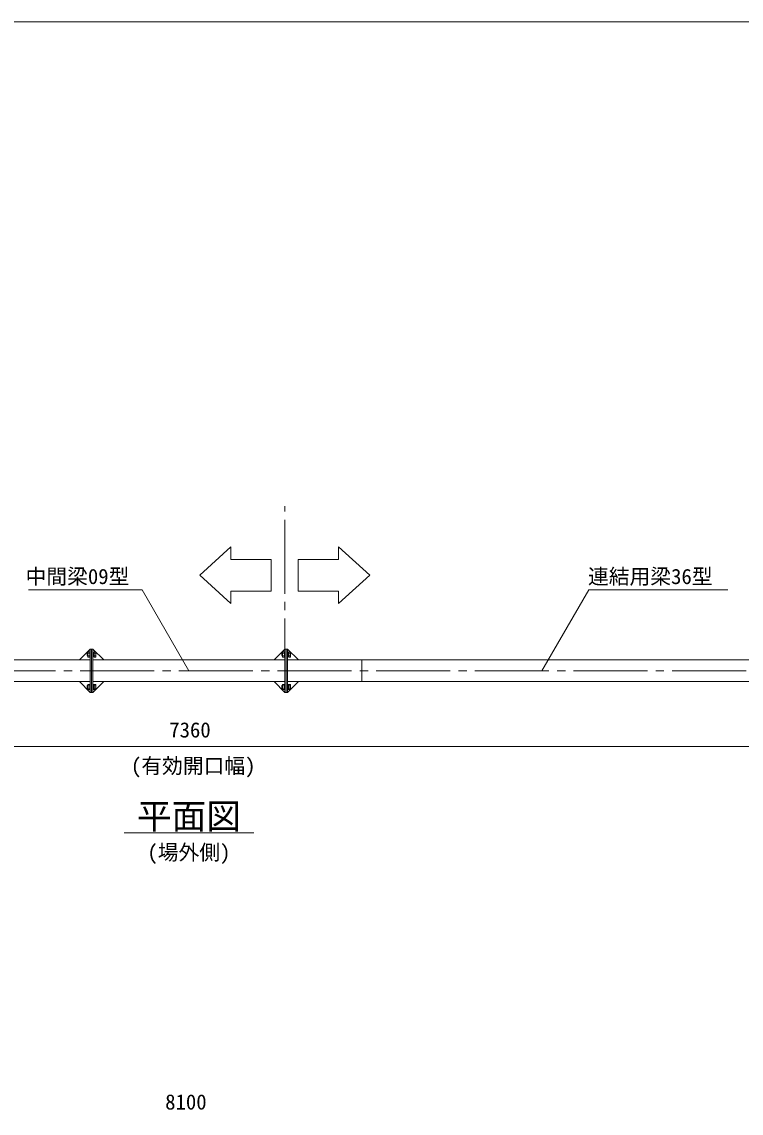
# Model space of a CAD drawing. Units: millimetres, scale not verified. Extents: x 14020 to 34145, y -14438 to 14438.
# Drawn here: x 19947 to 23273, y -5608 to -562 of the extents above; entities that cross this region are included whole.
import ezdxf
from ezdxf.enums import TextEntityAlignment as Align

# ---------------------------------------------------------------- set-up
doc = ezdxf.new("R2010")
doc.units = ezdxf.units.MM
doc.header["$LTSCALE"] = 38
doc.linetypes.add('CHAIN2', pattern=[12, 9, -1, 1, -1])
for name, color, linetype, lineweight in [('0-6_ﾎﾞﾙﾄ類', 2, 'Continuous', 18), ('0-A_図面枠', 7, 'Continuous', 18), ('0-B_寸法', 3, 'Continuous', 18), ('1-2_中間梁09', 7, 'Continuous', 18), ('1-3_通芯', 1, 'CHAIN2', 18), ('1-8_文字', 7, 'Continuous', 18), ('1-A_連結用梁36', 7, 'Continuous', 18)]:
    doc.layers.add(name, color=color, linetype=linetype, lineweight=lineweight)
doc.styles.add('ＭＳ ゴシック', font='')
doc.styles.get('ＭＳ ゴシック').set_extended_font_data('MS Gothic')

msp = doc.modelspace()

# ---------------------------------------------------------------- linework, layer by layer
at = {"layer": '0-6_ﾎﾞﾙﾄ類'}
for p, q in [((20251.1, -3480.5), (20249.1, -3482.5)), ((20251.1, -3494.5), (20251.1, -3480.5)), ((20252.5, -3480.5), (20251.1, -3480.5)), ((20252.5, -3477), (20254.12, -3475.38)), ((20252.5, -3498), (20252.5, -3477)), ((20290.1, -3477), (20288.47, -3475.38)), ((20290.1, -3498), (20290.1, -3477)), ((21151.1, -3480.5), (21149.1, -3482.5)), ((21151.1, -3494.5), (21151.1, -3480.5)), ((21152.5, -3480.5), (21151.1, -3480.5)), ((21152.5, -3477), (21154.12, -3475.38)), ((21152.5, -3498), (21152.5, -3477)), ((21190.1, -3477), (21188.48, -3475.38)), ((21190.1, -3498), (21190.1, -3477)), ((20249.1, -3492.5), (20249.1, -3482.5)), ((20251.1, -3494.5), (20249.1, -3492.5)), ((20252.5, -3481.7), (20249.9, -3481.7)), ((20252.5, -3493.3), (20249.9, -3493.3)), ((20252.5, -3494.5), (20251.1, -3494.5)), ((20252.5, -3498), (20254.12, -3499.62)), ((20254.12, -3481.45), (20261.5, -3481.45)), ((20254.12, -3493.55), (20261.5, -3493.55)), ((20281.1, -3486.7), (20278.1, -3487.5)), ((20281.1, -3487.5), (20278.1, -3488.3)), ((20288.47, -3481.45), (20281.1, -3481.45)), ((20288.47, -3493.55), (20281.1, -3493.55)), ((20290.1, -3498), (20288.47, -3499.62)), ((21149.1, -3492.5), (21149.1, -3482.5)), ((21151.1, -3494.5), (21149.1, -3492.5)), ((21152.5, -3481.7), (21149.9, -3481.7)), ((21152.5, -3493.3), (21149.9, -3493.3)), ((21152.5, -3494.5), (21151.1, -3494.5)), ((21152.5, -3498), (21154.12, -3499.62)), ((21154.12, -3481.45), (21161.5, -3481.45)), ((21154.12, -3493.55), (21161.5, -3493.55)), ((21181.1, -3486.7), (21178.1, -3487.5)), ((21181.1, -3487.5), (21178.1, -3488.3)), ((21188.48, -3481.45), (21181.1, -3481.45)), ((21188.48, -3493.55), (21181.1, -3493.55)), ((21190.1, -3498), (21188.48, -3499.62)), ((20251.1, -3630.5), (20249.1, -3632.5)), ((20249.1, -3642.5), (20249.1, -3632.5)), ((20252.5, -3631.7), (20249.9, -3631.7)), ((20251.1, -3644.5), (20251.1, -3630.5)), ((20252.5, -3630.5), (20251.1, -3630.5)), ((20252.5, -3627), (20254.12, -3625.38)), ((20252.5, -3648), (20252.5, -3627)), ((20254.12, -3631.45), (20261.5, -3631.45)), ((20288.47, -3631.45), (20281.1, -3631.45)), ((20290.1, -3627), (20288.47, -3625.38)), ((20290.1, -3648), (20290.1, -3627)), ((21151.1, -3630.5), (21149.1, -3632.5)), ((21149.1, -3642.5), (21149.1, -3632.5)), ((21152.5, -3631.7), (21149.9, -3631.7)), ((21151.1, -3644.5), (21151.1, -3630.5)), ((21152.5, -3630.5), (21151.1, -3630.5)), ((21152.5, -3627), (21154.12, -3625.38)), ((21152.5, -3648), (21152.5, -3627)), ((21154.12, -3631.45), (21161.5, -3631.45)), ((21188.48, -3631.45), (21181.1, -3631.45)), ((21190.1, -3627), (21188.48, -3625.38)), ((21190.1, -3648), (21190.1, -3627)), ((20251.1, -3644.5), (20249.1, -3642.5)), ((20252.5, -3643.3), (20249.9, -3643.3)), ((20252.5, -3644.5), (20251.1, -3644.5)), ((20252.5, -3648), (20254.12, -3649.62)), ((20254.12, -3643.55), (20261.5, -3643.55)), ((20281.1, -3636.7), (20278.1, -3637.5)), ((20281.1, -3637.5), (20278.1, -3638.3)), ((20288.47, -3643.55), (20281.1, -3643.55)), ((20290.1, -3648), (20288.47, -3649.62)), ((21151.1, -3644.5), (21149.1, -3642.5)), ((21152.5, -3643.3), (21149.9, -3643.3)), ((21152.5, -3644.5), (21151.1, -3644.5)), ((21152.5, -3648), (21154.12, -3649.62)), ((21154.12, -3643.55), (21161.5, -3643.55)), ((21181.1, -3636.7), (21178.1, -3637.5)), ((21181.1, -3637.5), (21178.1, -3638.3)), ((21188.48, -3643.55), (21181.1, -3643.55)), ((21190.1, -3648), (21188.48, -3649.62))]:
    msp.add_line(p, q, dxfattribs=at)
for points in [[(20254.12, -3475.38), (20261.5, -3475.38), (20261.5, -3499.62), (20254.12, -3499.62)], [(20288.47, -3475.38), (20281.1, -3475.38), (20281.1, -3499.62), (20288.47, -3499.62)], [(21154.12, -3475.38), (21161.5, -3475.38), (21161.5, -3499.62), (21154.12, -3499.62)], [(21188.48, -3475.38), (21181.1, -3475.38), (21181.1, -3499.62), (21188.48, -3499.62)], [(20254.12, -3625.38), (20261.5, -3625.38), (20261.5, -3649.62), (20254.12, -3649.62)], [(20288.47, -3625.38), (20281.1, -3625.38), (20281.1, -3649.62), (20288.47, -3649.62)], [(21154.12, -3625.38), (21161.5, -3625.38), (21161.5, -3649.62), (21154.12, -3649.62)], [(21188.48, -3625.38), (21181.1, -3625.38), (21181.1, -3649.62), (21188.48, -3649.62)]]:
    msp.add_lwpolyline(points, dxfattribs=at)
for points in [[(20261.5, -3498.5), (20261.5, -3476.5), (20263.8, -3476.5), (20263.8, -3498.5)], [(20278.1, -3476.5), (20278.1, -3498.5), (20275.8, -3498.5), (20275.8, -3476.5)], [(20278.1, -3476.15), (20278.1, -3498.85), (20281.1, -3498.85), (20281.1, -3476.15)], [(21161.5, -3498.5), (21161.5, -3476.5), (21163.8, -3476.5), (21163.8, -3498.5)], [(21178.1, -3476.5), (21178.1, -3498.5), (21175.8, -3498.5), (21175.8, -3476.5)], [(21178.1, -3476.15), (21178.1, -3498.85), (21181.1, -3498.85), (21181.1, -3476.15)], [(20261.5, -3648.5), (20261.5, -3626.5), (20263.8, -3626.5), (20263.8, -3648.5)], [(20278.1, -3626.5), (20278.1, -3648.5), (20275.8, -3648.5), (20275.8, -3626.5)], [(20278.1, -3626.15), (20278.1, -3648.85), (20281.1, -3648.85), (20281.1, -3626.15)], [(21161.5, -3648.5), (21161.5, -3626.5), (21163.8, -3626.5), (21163.8, -3648.5)], [(21178.1, -3626.5), (21178.1, -3648.5), (21175.8, -3648.5), (21175.8, -3626.5)], [(21178.1, -3626.15), (21178.1, -3648.85), (21181.1, -3648.85), (21181.1, -3626.15)]]:
    msp.add_lwpolyline(points, close=True, dxfattribs=at)
for centre, radius, start, end in [((20257.15, -3478.4), 4.28, 135, 225), ((20285.45, -3478.4), 4.28, 315, 45), ((21157.15, -3478.4), 4.28, 135, 225), ((21185.45, -3478.4), 4.28, 315, 45), ((20264.62, -3487.5), 12.12, 150, 210), ((20257.15, -3496.6), 4.28, 135, 225), ((20285.45, -3496.6), 4.28, 315, 45), ((20277.98, -3487.5), 12.12, 330, 30), ((21164.62, -3487.5), 12.12, 150, 210), ((21157.15, -3496.6), 4.28, 135, 225), ((21177.97, -3487.5), 12.12, 330, 30), ((21185.45, -3496.6), 4.28, 315, 45), ((20264.62, -3637.5), 12.12, 150, 210), ((20257.15, -3628.4), 4.28, 135, 225), ((20285.45, -3628.4), 4.28, 315, 45), ((20277.98, -3637.5), 12.12, 330, 30), ((21164.62, -3637.5), 12.12, 150, 210), ((21157.15, -3628.4), 4.28, 135, 225), ((21185.45, -3628.4), 4.28, 315, 45), ((21177.97, -3637.5), 12.12, 330, 30), ((20257.15, -3646.6), 4.28, 135, 225), ((20285.45, -3646.6), 4.28, 315, 45), ((21157.15, -3646.6), 4.28, 135, 225), ((21185.45, -3646.6), 4.28, 315, 45)]:
    msp.add_arc(centre, radius, start, end, dxfattribs=at)
at = {"layer": '0-A_図面枠'}
msp.add_lwpolyline([(14019.8, -562.5), (34144.8, -562.5), (34144.8, -14437.5), (14019.8, -14437.5)], close=True, dxfattribs=at)
at = {"layer": '0-B_寸法'}
msp.add_line((24364.8, -3912.5), (17114.8, -3912.5), dxfattribs=at)
at = {"layer": '1-2_中間梁09'}
for points in [[(20275.8, -3662.5), (20275.8, -3462.5), (20269.8, -3462.5), (20269.8, -3662.5)], [(20275.8, -3512.5), (20325.8, -3512.5), (20275.8, -3462.5)], [(21163.8, -3512.5), (21113.8, -3512.5), (21163.8, -3462.5)], [(21163.8, -3662.5), (21163.8, -3462.5), (21169.8, -3462.5), (21169.8, -3662.5)], [(20275.8, -3612.5), (21163.8, -3612.5), (21163.8, -3512.5), (20275.8, -3512.5)], [(20275.8, -3612.5), (20325.8, -3612.5), (20275.8, -3662.5)], [(21163.8, -3612.5), (21113.8, -3612.5), (21163.8, -3662.5)]]:
    msp.add_lwpolyline(points, close=True, dxfattribs=at)
at = {"layer": '1-3_通芯'}
for p, q in [((21162.8, -3662.5), (21162.8, -2801.75)), ((16569.8, -3562.5), (25670.8, -3562.5))]:
    msp.add_line(p, q, dxfattribs=at)
at = {"layer": '1-8_文字'}
for p, q in [((19978.5, -3188.18), (20503.23, -3188.18)), ((20503.6, -3188.18), (20503.23, -3188.18)), ((20719.7, -3562.5), (20503.6, -3188.18)), ((22351.67, -3562.5), (22567.8, -3188.18)), ((22567.8, -3188.18), (22568.15, -3188.18)), ((22568.15, -3188.18), (23210.92, -3188.18)), ((20419.8, -4312.5), (21019.8, -4312.5))]:
    msp.add_line(p, q, dxfattribs=at)
for points in [[(20769.62, -3121.03), (20914.05, -2990.28), (20914.05, -3048.18), (21100.7, -3048.18), (21100.7, -3194.18), (20914.05, -3194.18), (20914.05, -3252.08)], [(21555.97, -3121.03), (21411.55, -2990.28), (21411.55, -3048.18), (21224.9, -3048.18), (21224.9, -3194.18), (21411.55, -3194.18), (21411.55, -3252.08)]]:
    msp.add_lwpolyline(points, close=True, dxfattribs=at)
at = {"layer": '1-A_連結用梁36'}
msp.add_line((21518.75, -3612.5), (21518.75, -3512.5), dxfattribs=at)
for points in [[(20263.8, -3512.5), (20213.8, -3512.5), (20263.8, -3462.5)], [(20263.8, -3662.5), (20263.8, -3462.5), (20269.8, -3462.5), (20269.8, -3662.5)], [(21175.8, -3662.5), (21175.8, -3462.5), (21169.8, -3462.5), (21169.8, -3662.5)], [(21175.8, -3512.5), (21225.8, -3512.5), (21175.8, -3462.5)], [(20263.8, -3612.5), (16569.8, -3612.5), (16569.8, -3512.5), (20263.8, -3512.5)], [(21175.8, -3612.5), (24869.8, -3612.5), (24869.8, -3512.5), (21175.8, -3512.5)], [(20263.8, -3612.5), (20213.8, -3612.5), (20263.8, -3662.5)], [(21175.8, -3612.5), (21225.8, -3612.5), (21175.8, -3662.5)]]:
    msp.add_lwpolyline(points, close=True, dxfattribs=at)

# ---------------------------------------------------------------- texts
at = {"layer": '0-B_寸法', "style": 'ＭＳ ゴシック'}
for s, p in [('7360', (20629, -3892.1)), ('(有効開口幅)', (20451.8, -4058.1)), ('8100', (20610.07, -5612.1))]:
    msp.add_text(s, height=70.38, dxfattribs=at).set_placement(p, align=Align.BOTTOM_LEFT)
at = {"layer": '1-8_文字', "style": 'ＭＳ ゴシック'}
for s, height, p in [('中間梁09型', 70.38, (19964.88, -3182.78)), ('連結用梁36型', 70.38, (22564.48, -3182.78)), ('平面図', 117.3, (20479.8, -4328.5)), ('(場外側)', 70.38, (20527.8, -4458.1))]:
    msp.add_text(s, height=height, dxfattribs=at).set_placement(p, align=Align.BOTTOM_LEFT)

doc.saveas('drawing.dxf')
